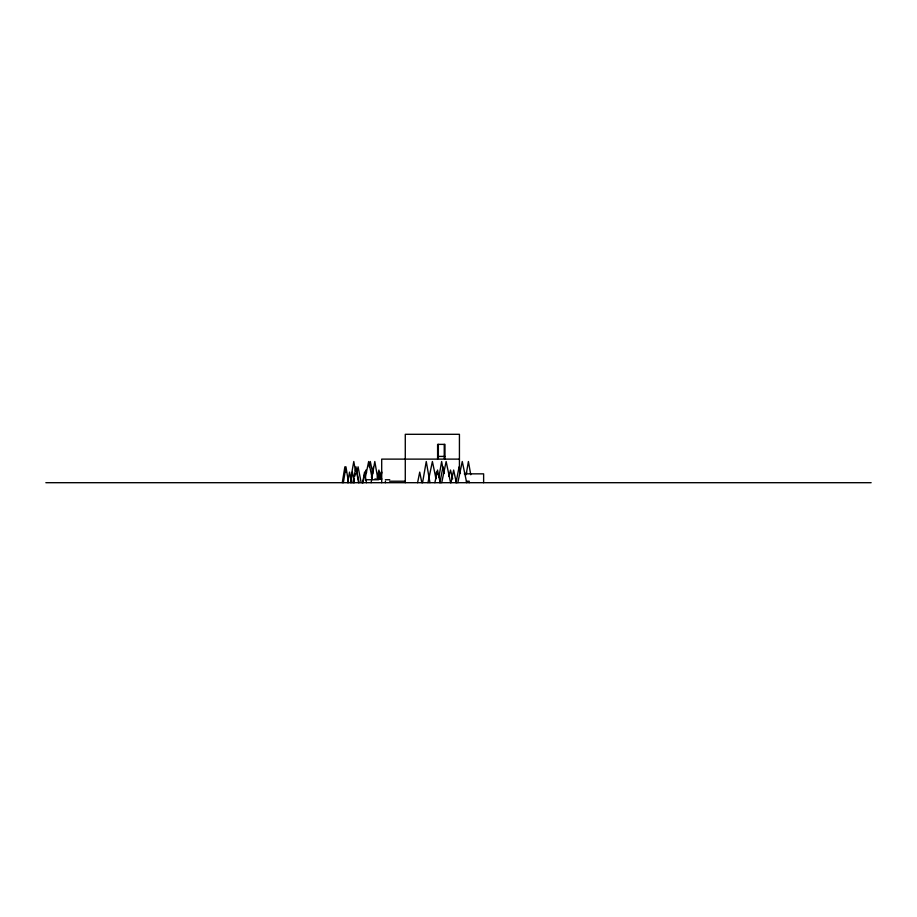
<?xml version="1.0" encoding="UTF-8"?>
<svg xmlns="http://www.w3.org/2000/svg" width="917" height="917" viewBox="0 0 917 917"><rect width="100%" height="100%" fill="white"/><g stroke="black" fill="none" stroke-linecap="round" stroke-linejoin="round"><path stroke-width="1.38" d="M342.27 482.697L344.872 466.81L345.743 472.106M343.348 482.697L345.95 466.81L348.552 482.697M371.098 482.697L374.801 461.515L377.804 478.72M422.554 482.697L426.256 461.515L429.958 482.697M438.865 477.402L441.639 461.515L443.026 469.458M350.73 478.72L353.79 461.515L355.429 470.776M347.623 482.697L349.526 472.106L351.429 482.697M350.466 482.697L352.369 472.106L354.283 482.697M353.698 482.697L354.409 478.72M354.89 476.072L355.372 473.424M362.651 482.697L364.553 472.106L366.468 482.697M362.994 482.697L364.427 474.754M378.744 478.72L379.936 472.106L381.128 478.72M435.552 477.402L436.503 472.106L436.973 474.754M466.593 472.106L466.111 474.754L468.415 461.515L470.753 474.754M352.873 482.697L355.979 466.81L359.086 482.697M356.782 473.424L358.077 466.81L361.183 482.697M371.385 477.402L373.448 466.81M439.885 482.697L442.991 466.81L444.287 473.424M456.001 482.697L459.108 466.81L460.403 473.424M417.59 482.697L419.722 472.106L421.843 482.697M365.344 477.402L368.668 461.515L372.268 478.72M369.184 466.81L370.296 461.515L372.783 473.424M380.44 478.72L381.827 472.106M427.964 482.697L432.4 461.515L435.999 478.72M441.719 482.697L446.143 461.515L450.579 482.697M457.835 482.697L462.271 461.515L466.696 482.697M377.311 477.631L378.904 470.054L380.234 476.37M434.876 482.697L437.535 470.054L440.194 482.697M450.992 482.697L453.651 470.054L456.311 482.697M378.022 478.754L378.973 474.823L379.936 478.754M362.834 482.697L363.453 480.164M364.072 477.631L365.94 470.043L366.559 472.576M448.952 476.37L450.499 470.043L452.677 478.903M437.604 456.414L444.974 456.414M459.428 459.119L381.701 459.119L381.701 482.697M464.277 473.848L483.626 473.848L483.626 482.697M374.858 479.006L381.873 479.006M365.379 479.74L369.78 479.74M370.823 479.74L378.583 479.74M385.346 479.74L389.748 479.74M389.645 481.219L405.28 481.219M466.375 481.219L469.217 481.219L469.217 482.697M45.85 482.697L871.15 482.697M356.679 472.106L358.593 482.697M459.428 470.215L459.428 434.303L405.28 434.303L405.28 482.697M444.974 459.119L444.974 444.378L437.604 444.378L437.604 459.119M444.241 444.378L444.241 458.374M438.349 444.378L438.349 458.374M385.381 481.219L385.381 482.697"/></g></svg>
